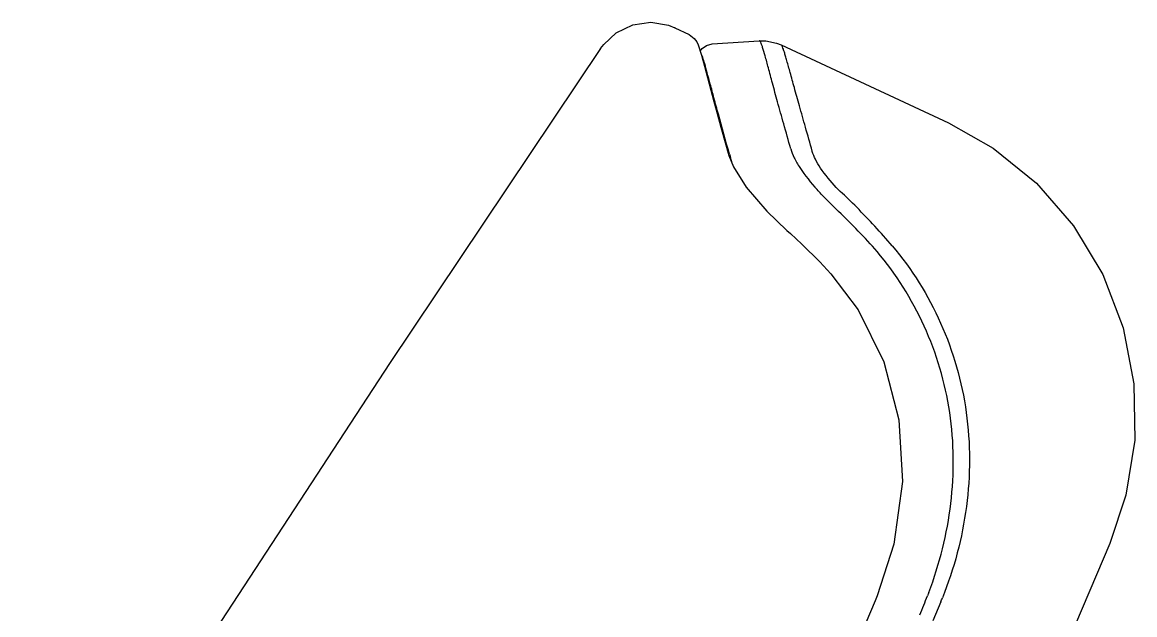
# Model space of a CAD drawing. Header units: millimetres. Extents: x 789 to 1209, y 393 to 987.
# Drawn here: x 892.81 to 921.14, y 915.36 to 930.44 of the extents above; entities that cross this region are included whole.
import ezdxf

# ---------------------------------------------------------------- set-up
doc = ezdxf.new("R2010")
doc.units = ezdxf.units.MM
doc.header["$LTSCALE"] = 0.1

msp = doc.modelspace()

# ---------------------------------------------------------------- linework, layer by layer
at = {"color": 7, "linetype": 'Continuous'}
for p, q in [((909.4328, 930.3035), (909.4325, 930.3037)), ((909.4325, 930.3037), (909.79, 930.137)), ((910.3828, 929.897), (911.5788, 929.9755)), ((911.5793, 929.9755), (911.5791, 929.9755)), ((912.1323, 929.8721), (912.1321, 929.8722)), ((912.1321, 929.8722), (916.3975, 927.883)), ((907.5386, 929.7746), (907.5391, 929.7753)), ((910.7103, 927.3857), (910.8024, 927.0552)), ((911.7685, 925.6374), (912.2816, 925.1463)), ((912.2817, 925.1461), (912.3725, 925.0649)), ((912.3725, 925.0649), (912.6631, 924.7988)), ((912.6631, 924.7988), (913.1231, 924.3426)), ((913.1231, 924.3426), (913.4017, 924.0435)), ((920.5046, 917.178), (918.9839, 913.5949)), ((920.5045, 917.1778), (920.5046, 917.178)), ((914.5804, 915.8416), (914.527, 915.7128)), ((916.2007, 915.6924), (915.9955, 915.2091))]:
    msp.add_line(p, q, dxfattribs=at)
for points in [[(907.5386, 929.7746), (907.6165, 929.8803), (907.9356, 930.1772), (908.3589, 930.3811), (908.8208, 930.4449), (909.2688, 930.3687), (909.4316, 930.3042)], [(909.7898, 930.137), (909.9235, 930.0356), (909.986, 929.9435), (910.0199, 929.8707), (910.0478, 929.7962), (910.0763, 929.7091), (910.1077, 929.6042), (910.1434, 929.4779), (910.1846, 929.3273), (910.4248, 928.4297)], [(910.0769, 929.7071), (910.1282, 929.7769), (910.2352, 929.8566), (910.3828, 929.897)], [(911.5793, 929.9755), (911.7476, 929.9736), (912.0205, 929.9167), (912.1322, 929.8722)], [(876.7413, 780.0786), (877.5052, 792.7095), (878.1087, 804.3009), (878.5017, 814.8137), (878.7236, 824.4399), (878.8168, 833.3101), (878.7917, 841.5403), (878.643, 849.2294), (878.3611, 856.4079), (877.9659, 863.1166), (877.6603, 869.4282), (878.0322, 875.5341), (879.4934, 881.5523), (881.8701, 887.566), (884.931, 893.7478), (888.5546, 900.1962), (892.6412, 906.9563), (897.167, 914.1099), (902.1708, 921.7564), (907.5397, 929.7766)], [(910.4248, 928.4297), (910.5085, 928.1201), (910.6035, 927.7726), (910.7103, 927.3857)], [(916.3963, 927.8836), (917.5315, 927.2401), (918.6367, 926.346), (919.579, 925.2611), (920.3264, 924.0207), (920.845, 922.6664), (921.1172, 921.2443), (921.1406, 919.8082), (920.9156, 918.4055), (920.5048, 917.1777)], [(910.8023, 927.055), (910.9191, 926.7663), (911.247, 926.2469), (911.7685, 925.6374)], [(913.4015, 924.0436), (914.0971, 923.1249), (914.7495, 921.8036), (915.1349, 920.3276), (915.2243, 918.758), (915.0053, 917.1624), (914.5803, 915.8416)], [(914.5258, 915.7133), (911.8839, 909.4821), (906.9116, 897.7768)]]:
    msp.add_lwpolyline(points, dxfattribs=at)
for centre, radius, start, end in [((984.8205, 948.1367), 76.9371, 195.878113, 196.048029), ((898.9774, 913.2239), 19.1335, 42.18252, 42.63824), ((908.476, 921.0068), 7.2824, 44.82312, 45.93763), ((878.3608, 889.298), 51.0104, 45.58399, 46.2406), ((903.3974, 914.825), 14.8569, 41.19214, 46.64077), ((900.5161, 912.3259), 19.0584, 40.69481, 44.70925), ((912.2006, 925.0547), 0.1222, 48.48719, 56.23438), ((737.9358, 986.7359), 191.5305, 338.120922, 338.276301), ((926.8208, 911.7651), 11.6919, 159.14001, 159.57934)]:
    msp.add_arc(centre, radius, start, end, dxfattribs=at)
for points, knots in [([(912.3799, 927.224), (912.3205, 927.4359), (912.2081, 927.8338), (912.0513, 928.3902), (911.9213, 928.8658), (911.8177, 929.2571), (911.7364, 929.5614), (911.6794, 929.7602), (911.641, 929.8742), (911.6182, 929.9286), (911.6013, 929.9609), (911.5851, 929.9758), (911.5787, 929.9754)], [0, 0, 0, 0, 0.2298632, 0.4316757, 0.6036195, 0.7446814, 0.8543623, 0.9326438, 0.9602528, 0.9803766, 0.9933051, 1, 1, 1, 1]), ([(912.9276, 927.1596), (912.8704, 927.3652), (912.762, 927.7517), (912.6093, 928.2925), (912.4796, 928.7554), (912.3733, 929.1371), (912.2998, 929.404), (912.2506, 929.5759), (912.2209, 929.6744), (912.195, 929.7526), (912.1724, 929.8114), (912.1537, 929.8494), (912.1397, 929.8687), (912.1324, 929.8721)], [0, 0, 0, 0, 0.2262319, 0.4253407, 0.5955105, 0.7356838, 0.8452906, 0.8888568, 0.9251309, 0.9542614, 0.9763181, 0.9914097, 1, 1, 1, 1]), ([(910.8189, 927.0873), (910.7228, 927.4251), (910.5909, 927.9017), (910.4309, 928.4966), (910.3369, 928.8493), (910.2588, 929.1393), (910.1956, 929.3664), (910.1453, 929.5294), (910.1141, 929.6166), (910.0978, 929.6479)], [0, 0, 0, 0, 0.3959711, 0.5574178, 0.6945794, 0.8074895, 0.8960732, 0.9602146, 1, 1, 1, 1]), ([(912.3799, 927.2243), (912.4024, 927.1462), (912.4696, 926.9806), (912.678, 926.62), (912.8916, 926.3595), (913.0529, 926.1843)], [0, 0, 0, 0, 0.1956182, 0.4273579, 1, 1, 1, 1]), ([(913.5408, 926.2386), (913.3947, 926.3932), (913.2009, 926.623), (913.011, 926.9425), (912.9496, 927.0894), (912.9286, 927.1588)], [0, 0, 0, 0, 0.5732387, 0.8046331, 1, 1, 1, 1]), ([(913.1556, 926.072), (913.1903, 926.0367), (913.3366, 925.8883), (913.484, 925.741), (913.5964, 925.6286)], [0, 0, 0, 0, 0.2373775, 1, 1, 1, 1]), ([(914.9661, 924.7526), (915.4664, 924.163), (916.3047, 922.8158), (916.9622, 920.5179), (916.9542, 918.1005), (916.5405, 916.5354), (916.2428, 915.7905)], [0, 0, 0, 0, 0.2445478, 0.4940222, 0.7463267, 1, 1, 1, 1]), ([(915.8953, 915.9285), (916.1718, 916.6558), (916.5538, 918.1772), (916.5396, 920.1372), (916.2054, 921.6445), (915.6731, 923.0657), (915.0623, 924.0391), (914.5773, 924.6095)], [0, 0, 0, 0, 0.2538336, 0.5060088, 0.631371, 0.755775, 1, 1, 1, 1])]:
    msp.add_open_spline(points, degree=3, knots=knots, dxfattribs=at)
msp.add_open_spline([(916.2013, 915.6918), (916.2158, 915.7245), (916.229, 915.7576), (916.2427, 915.7906)], degree=3, dxfattribs=at)

doc.saveas('drawing.dxf')
